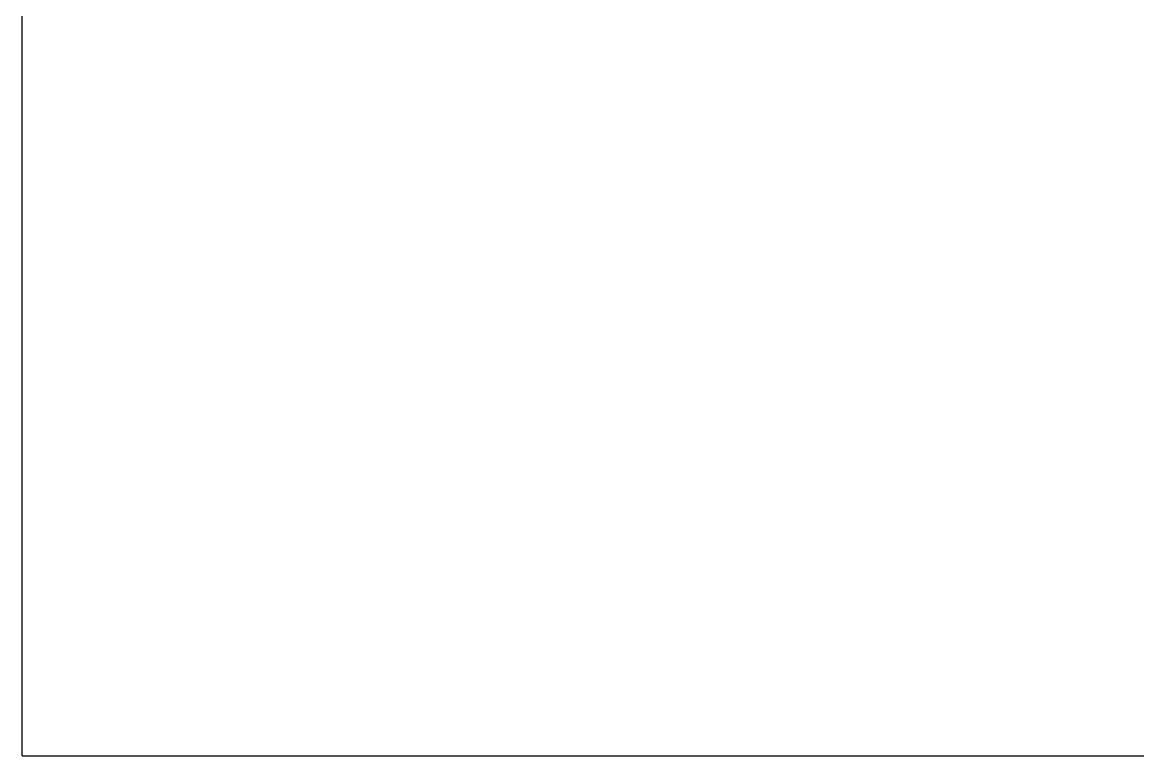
# Model space of a CAD drawing. Header units: millimetres. Extents: x 1235 to 19908, y 833 to 4314.
# Drawn here: x 9739.32934 to 9739.33704, y 1720.47668 to 1720.48174 of the extents above; entities that cross this region are included whole.
import ezdxf

# ---------------------------------------------------------------- set-up
doc = ezdxf.new("R2010")
doc.units = ezdxf.units.MM
doc.styles.get("Standard").update_dxf_attribs({"font": 'arial.ttf'})

# ---------------------------------------------------------------- blocks, each defined once
blk = doc.blocks.new('*T261')
at = {"linetype": 'ByBlock', "lineweight": -2, "transparency": 16777216}
for p, q in [((0, 0), (0, 136.705)), ((0, 136.705), (152.6923047, 136.705)), ((19.6923047, 0), (19.6923047, 136.705)), ((38.6923047, 0), (38.6923047, 136.705)), ((57.6923047, 0), (57.6923047, 136.705)), ((76.6923047, 0), (76.6923047, 136.705)), ((95.6923047, 0), (95.6923047, 136.705)), ((114.6923047, 0), (114.6923047, 136.705)), ((133.6923047, 0), (133.6923047, 136.705)), ((152.6923047, 0), (152.6923047, 136.705)), ((0, 0), (152.6923047, 0))]:
    blk.add_line(p, q, dxfattribs=at)
at = {"color": 0, "transparency": 16777216, "width": 133.705, "attachment_point": 4, "rotation": 90}
for s, insert, char_height in [('{\\fArial|b0|i0|c0;Помещение 110. Воздушная заслонка FNM-0309. Электрообогрев EK-809. Включен', (9.8461524, 1.5), 2.469444444), ('{\\fArial|b0|i0|c0;Помещение 111. Воздушная заслонка FNM-0310. Электрообогрев EK-810. Включен', (86.1923047, 1.5), 2.469444444), ('{\\fArial|b0|i0|c0;Помещение 111. Воздушная заслонка FNM-0310. Электрообогрев EK-810. Авария', (67.1923047, 1.5), 2.469444444), ('{\\fArial|b0|i0|c0;Помещение 110. Воздушная заслонка FNM-0309. Электропривод с конечными выключателями FNM-0309. Закрыта ', (29.1923047, 1.5), 2.4694444444), ('{\\fArial|b0|i0|c0;Помещение 110. Воздушная заслонка FNM-0309. Электропривод с конечными выключателями FNM-0309. Открыта ', (48.1923047, 1.5), 2.4694444444), ('{\\fArial|b0|i0|c0;Помещение 111. Воздушная заслонка FNM-0310. Электропривод с конечными выключателями FNM-0310. Закрыта ', (105.1923047, 1.5), 2.4694444444), ('{\\fCalibri|b0|i0|c0;резерв ', (124.1923047, 1.5), 2.822222222), ('{\\fCalibri|b0|i0|c0;резерв ', (143.1923047, 1.5), 2.822222222)]:
    blk.add_mtext(s, dxfattribs=dict(at, insert=insert, char_height=char_height))

msp = doc.modelspace()

# ---------------------------------------------------------------- block references
msp.add_blockref('*T261', (9739.3293413, 1720.4766752))

doc.saveas('drawing.dxf')
